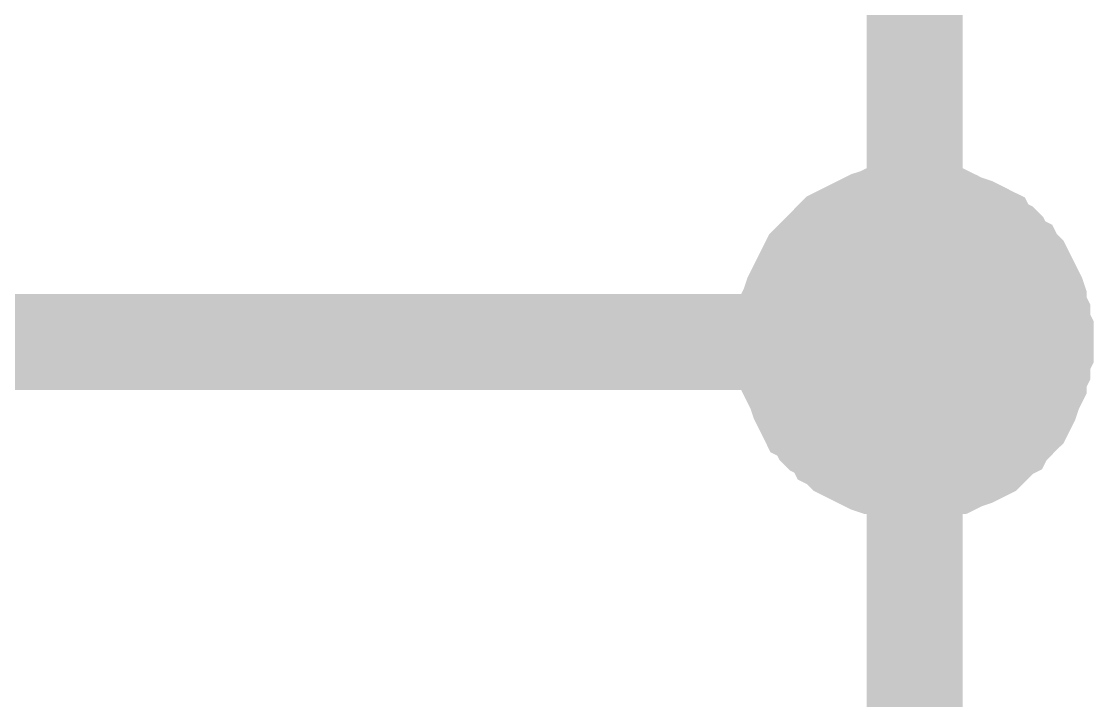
# Model space of a CAD drawing. Header units: millimetres. Extents: x 0 to 594, y 0 to 420.
# Drawn here: x 322.598 to 325.941, y 122.415 to 124.53 of the extents above; entities that cross this region are included whole.
import ezdxf

# ---------------------------------------------------------------- set-up
doc = ezdxf.new("R2010")
doc.units = ezdxf.units.MM
doc.layers.add('Sheet', color=255, linetype='Continuous')

msp = doc.modelspace()

# ---------------------------------------------------------------- linework, layer by layer
at = {"layer": 'Sheet', "color": 0}
for points, const_width in [([(325.3835, 123.5319), (325.3835, 126.072)], 0.2997), ([(324.8755, 123.5319), (324.8755, 123.5637), (324.8755, 123.5848), (324.8861, 123.606), (324.8861, 123.6377), (324.8861, 123.6589), (324.8967, 123.6801), (324.9072, 123.7118), (324.9178, 123.733), (324.9284, 123.7542), (324.939, 123.7753), (324.9496, 123.7965), (324.9602, 123.8177), (324.9707, 123.8388), (324.9919, 123.86), (325.0025, 123.8706), (325.0237, 123.8917), (325.0448, 123.9129), (325.0554, 123.9235), (325.0766, 123.9447), (325.0977, 123.9552), (325.1189, 123.9658), (325.1401, 123.9764), (325.1612, 123.987), (325.1824, 123.9976), (325.2036, 124.0082), (325.2353, 124.0187), (325.2565, 124.0293), (325.2777, 124.0293), (325.3094, 124.0293), (325.3306, 124.0399), (325.3517, 124.0399), (325.3835, 124.0399)], 0.0991), ([(324.8755, 123.5319), (324.8755, 123.5637), (324.8755, 123.5848), (324.8861, 123.606), (324.8861, 123.6377), (324.8861, 123.6589), (324.8967, 123.6801), (324.9072, 123.7118), (324.9178, 123.733), (324.9284, 123.7542), (324.939, 123.7753), (324.9496, 123.7965), (324.9602, 123.8177), (324.9707, 123.8388), (324.9919, 123.86), (325.0025, 123.8706), (325.0237, 123.8917), (325.0448, 123.9129), (325.0554, 123.9235), (325.0766, 123.9447), (325.0977, 123.9552), (325.1189, 123.9658), (325.1401, 123.9764), (325.1612, 123.987), (325.1824, 123.9976), (325.2036, 124.0082), (325.2353, 124.0187), (325.2565, 124.0293), (325.2777, 124.0293), (325.3094, 124.0293), (325.3306, 124.0399), (325.3517, 124.0399), (325.3835, 124.0399)], 0.0991), ([(324.8755, 123.5319), (324.8755, 123.5637), (324.8755, 123.5848), (324.8861, 123.606), (324.8861, 123.6377), (324.8861, 123.6589), (324.8967, 123.6801), (324.9072, 123.7118), (324.9178, 123.733), (324.9284, 123.7542), (324.939, 123.7753), (324.9496, 123.7965), (324.9602, 123.8177), (324.9707, 123.8388), (324.9919, 123.86), (325.0025, 123.8706), (325.0237, 123.8917), (325.0448, 123.9129), (325.0554, 123.9235), (325.0766, 123.9447), (325.0977, 123.9552), (325.1189, 123.9658), (325.1401, 123.9764), (325.1612, 123.987), (325.1824, 123.9976), (325.2036, 124.0082), (325.2353, 124.0187), (325.2565, 124.0293), (325.2777, 124.0293), (325.3094, 124.0293), (325.3306, 124.0399), (325.3517, 124.0399), (325.3835, 124.0399)], 0.0991), ([(324.8755, 123.5319), (324.8755, 123.5637), (324.8755, 123.5848), (324.8861, 123.606), (324.8861, 123.6377), (324.8861, 123.6589), (324.8967, 123.6801), (324.9072, 123.7118), (324.9178, 123.733), (324.9284, 123.7542), (324.939, 123.7753), (324.9496, 123.7965), (324.9602, 123.8177), (324.9707, 123.8388), (324.9919, 123.86), (325.0025, 123.8706), (325.0237, 123.8917), (325.0448, 123.9129), (325.0554, 123.9235), (325.0766, 123.9447), (325.0977, 123.9552), (325.1189, 123.9658), (325.1401, 123.9764), (325.1612, 123.987), (325.1824, 123.9976), (325.2036, 124.0082), (325.2353, 124.0187), (325.2565, 124.0293), (325.2777, 124.0293), (325.3094, 124.0293), (325.3306, 124.0399), (325.3517, 124.0399), (325.3835, 124.0399)], 0.0991), ([(324.8755, 123.5319), (324.8755, 123.5637), (324.8755, 123.5848), (324.8861, 123.606), (324.8861, 123.6377), (324.8861, 123.6589), (324.8967, 123.6801), (324.9072, 123.7118), (324.9178, 123.733), (324.9284, 123.7542), (324.939, 123.7753), (324.9496, 123.7965), (324.9602, 123.8177), (324.9707, 123.8388), (324.9919, 123.86), (325.0025, 123.8706), (325.0237, 123.8917), (325.0448, 123.9129), (325.0554, 123.9235), (325.0766, 123.9447), (325.0977, 123.9552), (325.1189, 123.9658), (325.1401, 123.9764), (325.1612, 123.987), (325.1824, 123.9976), (325.2036, 124.0082), (325.2353, 124.0187), (325.2565, 124.0293), (325.2777, 124.0293), (325.3094, 124.0293), (325.3306, 124.0399), (325.3517, 124.0399), (325.3835, 124.0399)], 0.0991), ([(324.8755, 123.5319), (324.8755, 123.5637), (324.8755, 123.5848), (324.8861, 123.606), (324.8861, 123.6377), (324.8861, 123.6589), (324.8967, 123.6801), (324.9072, 123.7118), (324.9178, 123.733), (324.9284, 123.7542), (324.939, 123.7753), (324.9496, 123.7965), (324.9602, 123.8177), (324.9707, 123.8388), (324.9919, 123.86), (325.0025, 123.8706), (325.0237, 123.8917), (325.0448, 123.9129), (325.0554, 123.9235), (325.0766, 123.9447), (325.0977, 123.9552), (325.1189, 123.9658), (325.1401, 123.9764), (325.1612, 123.987), (325.1824, 123.9976), (325.2036, 124.0082), (325.2353, 124.0187), (325.2565, 124.0293), (325.2777, 124.0293), (325.3094, 124.0293), (325.3306, 124.0399), (325.3517, 124.0399), (325.3835, 124.0399)], 0.0991), ([(324.8755, 123.5319), (324.8755, 123.5637), (324.8755, 123.5848), (324.8861, 123.606), (324.8861, 123.6377), (324.8861, 123.6589), (324.8967, 123.6801), (324.9072, 123.7118), (324.9178, 123.733), (324.9284, 123.7542), (324.939, 123.7753), (324.9496, 123.7965), (324.9602, 123.8177), (324.9707, 123.8388), (324.9919, 123.86), (325.0025, 123.8706), (325.0237, 123.8917), (325.0448, 123.9129), (325.0554, 123.9235), (325.0766, 123.9447), (325.0977, 123.9552), (325.1189, 123.9658), (325.1401, 123.9764), (325.1612, 123.987), (325.1824, 123.9976), (325.2036, 124.0082), (325.2353, 124.0187), (325.2565, 124.0293), (325.2777, 124.0293), (325.3094, 124.0293), (325.3306, 124.0399), (325.3517, 124.0399), (325.3835, 124.0399)], 0.0991), ([(324.8755, 123.5319), (324.8755, 123.5637), (324.8755, 123.5848), (324.8861, 123.606), (324.8861, 123.6377), (324.8861, 123.6589), (324.8967, 123.6801), (324.9072, 123.7118), (324.9178, 123.733), (324.9284, 123.7542), (324.939, 123.7753), (324.9496, 123.7965), (324.9602, 123.8177), (324.9707, 123.8388), (324.9919, 123.86), (325.0025, 123.8706), (325.0237, 123.8917), (325.0448, 123.9129), (325.0554, 123.9235), (325.0766, 123.9447), (325.0977, 123.9552), (325.1189, 123.9658), (325.1401, 123.9764), (325.1612, 123.987), (325.1824, 123.9976), (325.2036, 124.0082), (325.2353, 124.0187), (325.2565, 124.0293), (325.2777, 124.0293), (325.3094, 124.0293), (325.3306, 124.0399), (325.3517, 124.0399), (325.3835, 124.0399)], 0.0991), ([(325.3835, 124.0399), (325.3835, 124.0399)], 0.0991), ([(325.3835, 124.0399), (325.4046, 124.0399), (325.4364, 124.0399), (325.4576, 124.0293), (325.4893, 124.0293), (325.5105, 124.0293), (325.5316, 124.0187), (325.5528, 124.0082), (325.574, 123.9976), (325.6057, 123.987), (325.6269, 123.9764), (325.6481, 123.9658), (325.6692, 123.9552), (325.6904, 123.9447), (325.701, 123.9235), (325.7221, 123.9129), (325.7433, 123.8917), (325.7539, 123.8706), (325.7751, 123.86), (325.7856, 123.8388), (325.8068, 123.8177), (325.8174, 123.7965), (325.828, 123.7753), (325.8385, 123.7542), (325.8491, 123.733), (325.8597, 123.7118), (325.8703, 123.6801), (325.8703, 123.6589), (325.8809, 123.6377), (325.8809, 123.606), (325.8915, 123.5848), (325.8915, 123.5637), (325.8915, 123.5319)], 0.0991), ([(325.3835, 124.0399), (325.3835, 124.0399)], 0.0991), ([(325.3835, 124.0399), (325.4046, 124.0399), (325.4364, 124.0399), (325.4576, 124.0293), (325.4893, 124.0293), (325.5105, 124.0293), (325.5316, 124.0187), (325.5528, 124.0082), (325.574, 123.9976), (325.6057, 123.987), (325.6269, 123.9764), (325.6481, 123.9658), (325.6692, 123.9552), (325.6904, 123.9447), (325.701, 123.9235), (325.7221, 123.9129), (325.7433, 123.8917), (325.7539, 123.8706), (325.7751, 123.86), (325.7856, 123.8388), (325.8068, 123.8177), (325.8174, 123.7965), (325.828, 123.7753), (325.8385, 123.7542), (325.8491, 123.733), (325.8597, 123.7118), (325.8703, 123.6801), (325.8703, 123.6589), (325.8809, 123.6377), (325.8809, 123.606), (325.8915, 123.5848), (325.8915, 123.5637), (325.8915, 123.5319)], 0.0991), ([(325.3835, 124.0399), (325.3835, 124.0399)], 0.0991), ([(325.3835, 124.0399), (325.4046, 124.0399), (325.4364, 124.0399), (325.4576, 124.0293), (325.4893, 124.0293), (325.5105, 124.0293), (325.5316, 124.0187), (325.5528, 124.0082), (325.574, 123.9976), (325.6057, 123.987), (325.6269, 123.9764), (325.6481, 123.9658), (325.6692, 123.9552), (325.6904, 123.9447), (325.701, 123.9235), (325.7221, 123.9129), (325.7433, 123.8917), (325.7539, 123.8706), (325.7751, 123.86), (325.7856, 123.8388), (325.8068, 123.8177), (325.8174, 123.7965), (325.828, 123.7753), (325.8385, 123.7542), (325.8491, 123.733), (325.8597, 123.7118), (325.8703, 123.6801), (325.8703, 123.6589), (325.8809, 123.6377), (325.8809, 123.606), (325.8915, 123.5848), (325.8915, 123.5637), (325.8915, 123.5319)], 0.0991), ([(325.3835, 124.0399), (325.3835, 124.0399)], 0.0991), ([(325.3835, 124.0399), (325.4046, 124.0399), (325.4364, 124.0399), (325.4576, 124.0293), (325.4893, 124.0293), (325.5105, 124.0293), (325.5316, 124.0187), (325.5528, 124.0082), (325.574, 123.9976), (325.6057, 123.987), (325.6269, 123.9764), (325.6481, 123.9658), (325.6692, 123.9552), (325.6904, 123.9447), (325.701, 123.9235), (325.7221, 123.9129), (325.7433, 123.8917), (325.7539, 123.8706), (325.7751, 123.86), (325.7856, 123.8388), (325.8068, 123.8177), (325.8174, 123.7965), (325.828, 123.7753), (325.8385, 123.7542), (325.8491, 123.733), (325.8597, 123.7118), (325.8703, 123.6801), (325.8703, 123.6589), (325.8809, 123.6377), (325.8809, 123.606), (325.8915, 123.5848), (325.8915, 123.5637), (325.8915, 123.5319)], 0.0991), ([(325.3835, 124.0399), (325.3835, 124.0399)], 0.0991), ([(325.3835, 124.0399), (325.4046, 124.0399), (325.4364, 124.0399), (325.4576, 124.0293), (325.4893, 124.0293), (325.5105, 124.0293), (325.5316, 124.0187), (325.5528, 124.0082), (325.574, 123.9976), (325.6057, 123.987), (325.6269, 123.9764), (325.6481, 123.9658), (325.6692, 123.9552), (325.6904, 123.9447), (325.701, 123.9235), (325.7221, 123.9129), (325.7433, 123.8917), (325.7539, 123.8706), (325.7751, 123.86), (325.7856, 123.8388), (325.8068, 123.8177), (325.8174, 123.7965), (325.828, 123.7753), (325.8385, 123.7542), (325.8491, 123.733), (325.8597, 123.7118), (325.8703, 123.6801), (325.8703, 123.6589), (325.8809, 123.6377), (325.8809, 123.606), (325.8915, 123.5848), (325.8915, 123.5637), (325.8915, 123.5319)], 0.0991), ([(325.3835, 124.0399), (325.3835, 124.0399)], 0.0991), ([(325.3835, 124.0399), (325.4046, 124.0399), (325.4364, 124.0399), (325.4576, 124.0293), (325.4893, 124.0293), (325.5105, 124.0293), (325.5316, 124.0187), (325.5528, 124.0082), (325.574, 123.9976), (325.6057, 123.987), (325.6269, 123.9764), (325.6481, 123.9658), (325.6692, 123.9552), (325.6904, 123.9447), (325.701, 123.9235), (325.7221, 123.9129), (325.7433, 123.8917), (325.7539, 123.8706), (325.7751, 123.86), (325.7856, 123.8388), (325.8068, 123.8177), (325.8174, 123.7965), (325.828, 123.7753), (325.8385, 123.7542), (325.8491, 123.733), (325.8597, 123.7118), (325.8703, 123.6801), (325.8703, 123.6589), (325.8809, 123.6377), (325.8809, 123.606), (325.8915, 123.5848), (325.8915, 123.5637), (325.8915, 123.5319)], 0.0991), ([(325.3835, 124.0399), (325.3835, 124.0399)], 0.0991), ([(325.3835, 124.0399), (325.4046, 124.0399), (325.4364, 124.0399), (325.4576, 124.0293), (325.4893, 124.0293), (325.5105, 124.0293), (325.5316, 124.0187), (325.5528, 124.0082), (325.574, 123.9976), (325.6057, 123.987), (325.6269, 123.9764), (325.6481, 123.9658), (325.6692, 123.9552), (325.6904, 123.9447), (325.701, 123.9235), (325.7221, 123.9129), (325.7433, 123.8917), (325.7539, 123.8706), (325.7751, 123.86), (325.7856, 123.8388), (325.8068, 123.8177), (325.8174, 123.7965), (325.828, 123.7753), (325.8385, 123.7542), (325.8491, 123.733), (325.8597, 123.7118), (325.8703, 123.6801), (325.8703, 123.6589), (325.8809, 123.6377), (325.8809, 123.606), (325.8915, 123.5848), (325.8915, 123.5637), (325.8915, 123.5319)], 0.0991), ([(325.3835, 124.0399), (325.3835, 124.0399)], 0.0991), ([(325.3835, 124.0399), (325.4046, 124.0399), (325.4364, 124.0399), (325.4576, 124.0293), (325.4893, 124.0293), (325.5105, 124.0293), (325.5316, 124.0187), (325.5528, 124.0082), (325.574, 123.9976), (325.6057, 123.987), (325.6269, 123.9764), (325.6481, 123.9658), (325.6692, 123.9552), (325.6904, 123.9447), (325.701, 123.9235), (325.7221, 123.9129), (325.7433, 123.8917), (325.7539, 123.8706), (325.7751, 123.86), (325.7856, 123.8388), (325.8068, 123.8177), (325.8174, 123.7965), (325.828, 123.7753), (325.8385, 123.7542), (325.8491, 123.733), (325.8597, 123.7118), (325.8703, 123.6801), (325.8703, 123.6589), (325.8809, 123.6377), (325.8809, 123.606), (325.8915, 123.5848), (325.8915, 123.5637), (325.8915, 123.5319)], 0.0991), ([(322.3779, 120.9918), (325.3835, 120.9918), (325.3835, 123.5319), (322.3779, 123.5319)], 0.2997), ([(325.3835, 123.0239), (325.3517, 123.0239), (325.3306, 123.0239), (325.3094, 123.0345), (325.2777, 123.0345), (325.2565, 123.0451), (325.2353, 123.0451), (325.2036, 123.0556), (325.1824, 123.0662), (325.1612, 123.0768), (325.1401, 123.0874), (325.1189, 123.098), (325.0977, 123.1086), (325.0766, 123.1297), (325.0554, 123.1403), (325.0448, 123.1615), (325.0237, 123.1721), (325.0025, 123.1932), (324.9919, 123.2144), (324.9707, 123.225), (324.9602, 123.2461), (324.9496, 123.2673), (324.939, 123.2885), (324.9284, 123.3096), (324.9178, 123.3414), (324.9072, 123.3626), (324.8967, 123.3837), (324.8861, 123.4049), (324.8861, 123.4261), (324.8861, 123.4578), (324.8755, 123.479), (324.8755, 123.5107), (324.8755, 123.5319)], 0.0991), ([(324.8755, 123.5319), (324.8755, 123.5319)], 0.0991), ([(325.3835, 123.0239), (325.3517, 123.0239), (325.3306, 123.0239), (325.3094, 123.0345), (325.2777, 123.0345), (325.2565, 123.0451), (325.2353, 123.0451), (325.2036, 123.0556), (325.1824, 123.0662), (325.1612, 123.0768), (325.1401, 123.0874), (325.1189, 123.098), (325.0977, 123.1086), (325.0766, 123.1297), (325.0554, 123.1403), (325.0448, 123.1615), (325.0237, 123.1721), (325.0025, 123.1932), (324.9919, 123.2144), (324.9707, 123.225), (324.9602, 123.2461), (324.9496, 123.2673), (324.939, 123.2885), (324.9284, 123.3096), (324.9178, 123.3414), (324.9072, 123.3626), (324.8967, 123.3837), (324.8861, 123.4049), (324.8861, 123.4261), (324.8861, 123.4578), (324.8755, 123.479), (324.8755, 123.5107), (324.8755, 123.5319)], 0.0991), ([(324.8755, 123.5319), (324.8755, 123.5319)], 0.0991), ([(325.3835, 123.0239), (325.3517, 123.0239), (325.3306, 123.0239), (325.3094, 123.0345), (325.2777, 123.0345), (325.2565, 123.0451), (325.2353, 123.0451), (325.2036, 123.0556), (325.1824, 123.0662), (325.1612, 123.0768), (325.1401, 123.0874), (325.1189, 123.098), (325.0977, 123.1086), (325.0766, 123.1297), (325.0554, 123.1403), (325.0448, 123.1615), (325.0237, 123.1721), (325.0025, 123.1932), (324.9919, 123.2144), (324.9707, 123.225), (324.9602, 123.2461), (324.9496, 123.2673), (324.939, 123.2885), (324.9284, 123.3096), (324.9178, 123.3414), (324.9072, 123.3626), (324.8967, 123.3837), (324.8861, 123.4049), (324.8861, 123.4261), (324.8861, 123.4578), (324.8755, 123.479), (324.8755, 123.5107), (324.8755, 123.5319)], 0.0991), ([(324.8755, 123.5319), (324.8755, 123.5319)], 0.0991), ([(325.3835, 123.0239), (325.3517, 123.0239), (325.3306, 123.0239), (325.3094, 123.0345), (325.2777, 123.0345), (325.2565, 123.0451), (325.2353, 123.0451), (325.2036, 123.0556), (325.1824, 123.0662), (325.1612, 123.0768), (325.1401, 123.0874), (325.1189, 123.098), (325.0977, 123.1086), (325.0766, 123.1297), (325.0554, 123.1403), (325.0448, 123.1615), (325.0237, 123.1721), (325.0025, 123.1932), (324.9919, 123.2144), (324.9707, 123.225), (324.9602, 123.2461), (324.9496, 123.2673), (324.939, 123.2885), (324.9284, 123.3096), (324.9178, 123.3414), (324.9072, 123.3626), (324.8967, 123.3837), (324.8861, 123.4049), (324.8861, 123.4261), (324.8861, 123.4578), (324.8755, 123.479), (324.8755, 123.5107), (324.8755, 123.5319)], 0.0991), ([(324.8755, 123.5319), (324.8755, 123.5319)], 0.0991), ([(325.3835, 123.0239), (325.3517, 123.0239), (325.3306, 123.0239), (325.3094, 123.0345), (325.2777, 123.0345), (325.2565, 123.0451), (325.2353, 123.0451), (325.2036, 123.0556), (325.1824, 123.0662), (325.1612, 123.0768), (325.1401, 123.0874), (325.1189, 123.098), (325.0977, 123.1086), (325.0766, 123.1297), (325.0554, 123.1403), (325.0448, 123.1615), (325.0237, 123.1721), (325.0025, 123.1932), (324.9919, 123.2144), (324.9707, 123.225), (324.9602, 123.2461), (324.9496, 123.2673), (324.939, 123.2885), (324.9284, 123.3096), (324.9178, 123.3414), (324.9072, 123.3626), (324.8967, 123.3837), (324.8861, 123.4049), (324.8861, 123.4261), (324.8861, 123.4578), (324.8755, 123.479), (324.8755, 123.5107), (324.8755, 123.5319)], 0.0991), ([(324.8755, 123.5319), (324.8755, 123.5319)], 0.0991), ([(325.3835, 123.0239), (325.3517, 123.0239), (325.3306, 123.0239), (325.3094, 123.0345), (325.2777, 123.0345), (325.2565, 123.0451), (325.2353, 123.0451), (325.2036, 123.0556), (325.1824, 123.0662), (325.1612, 123.0768), (325.1401, 123.0874), (325.1189, 123.098), (325.0977, 123.1086), (325.0766, 123.1297), (325.0554, 123.1403), (325.0448, 123.1615), (325.0237, 123.1721), (325.0025, 123.1932), (324.9919, 123.2144), (324.9707, 123.225), (324.9602, 123.2461), (324.9496, 123.2673), (324.939, 123.2885), (324.9284, 123.3096), (324.9178, 123.3414), (324.9072, 123.3626), (324.8967, 123.3837), (324.8861, 123.4049), (324.8861, 123.4261), (324.8861, 123.4578), (324.8755, 123.479), (324.8755, 123.5107), (324.8755, 123.5319)], 0.0991), ([(324.8755, 123.5319), (324.8755, 123.5319)], 0.0991), ([(325.3835, 123.0239), (325.3517, 123.0239), (325.3306, 123.0239), (325.3094, 123.0345), (325.2777, 123.0345), (325.2565, 123.0451), (325.2353, 123.0451), (325.2036, 123.0556), (325.1824, 123.0662), (325.1612, 123.0768), (325.1401, 123.0874), (325.1189, 123.098), (325.0977, 123.1086), (325.0766, 123.1297), (325.0554, 123.1403), (325.0448, 123.1615), (325.0237, 123.1721), (325.0025, 123.1932), (324.9919, 123.2144), (324.9707, 123.225), (324.9602, 123.2461), (324.9496, 123.2673), (324.939, 123.2885), (324.9284, 123.3096), (324.9178, 123.3414), (324.9072, 123.3626), (324.8967, 123.3837), (324.8861, 123.4049), (324.8861, 123.4261), (324.8861, 123.4578), (324.8755, 123.479), (324.8755, 123.5107), (324.8755, 123.5319)], 0.0991), ([(324.8755, 123.5319), (324.8755, 123.5319)], 0.0991), ([(325.3835, 123.0239), (325.3517, 123.0239), (325.3306, 123.0239), (325.3094, 123.0345), (325.2777, 123.0345), (325.2565, 123.0451), (325.2353, 123.0451), (325.2036, 123.0556), (325.1824, 123.0662), (325.1612, 123.0768), (325.1401, 123.0874), (325.1189, 123.098), (325.0977, 123.1086), (325.0766, 123.1297), (325.0554, 123.1403), (325.0448, 123.1615), (325.0237, 123.1721), (325.0025, 123.1932), (324.9919, 123.2144), (324.9707, 123.225), (324.9602, 123.2461), (324.9496, 123.2673), (324.939, 123.2885), (324.9284, 123.3096), (324.9178, 123.3414), (324.9072, 123.3626), (324.8967, 123.3837), (324.8861, 123.4049), (324.8861, 123.4261), (324.8861, 123.4578), (324.8755, 123.479), (324.8755, 123.5107), (324.8755, 123.5319)], 0.0991), ([(324.8755, 123.5319), (324.8755, 123.5319)], 0.0991), ([(325.8915, 123.5319), (325.8915, 123.5107), (325.8915, 123.479), (325.8809, 123.4578), (325.8809, 123.4261), (325.8703, 123.4049), (325.8703, 123.3837), (325.8597, 123.3626), (325.8491, 123.3414), (325.8385, 123.3096), (325.828, 123.2885), (325.8174, 123.2673), (325.8068, 123.2461), (325.7856, 123.225), (325.7751, 123.2144), (325.7539, 123.1932), (325.7433, 123.1721), (325.7221, 123.1615), (325.701, 123.1403), (325.6904, 123.1297), (325.6692, 123.1086), (325.6481, 123.098), (325.6269, 123.0874), (325.6057, 123.0768), (325.574, 123.0662), (325.5528, 123.0556), (325.5316, 123.0451), (325.5105, 123.0451), (325.4893, 123.0345), (325.4576, 123.0345), (325.4364, 123.0239), (325.4046, 123.0239), (325.3835, 123.0239)], 0.0991), ([(325.8915, 123.5319), (325.8915, 123.5107), (325.8915, 123.479), (325.8809, 123.4578), (325.8809, 123.4261), (325.8703, 123.4049), (325.8703, 123.3837), (325.8597, 123.3626), (325.8491, 123.3414), (325.8385, 123.3096), (325.828, 123.2885), (325.8174, 123.2673), (325.8068, 123.2461), (325.7856, 123.225), (325.7751, 123.2144), (325.7539, 123.1932), (325.7433, 123.1721), (325.7221, 123.1615), (325.701, 123.1403), (325.6904, 123.1297), (325.6692, 123.1086), (325.6481, 123.098), (325.6269, 123.0874), (325.6057, 123.0768), (325.574, 123.0662), (325.5528, 123.0556), (325.5316, 123.0451), (325.5105, 123.0451), (325.4893, 123.0345), (325.4576, 123.0345), (325.4364, 123.0239), (325.4046, 123.0239), (325.3835, 123.0239)], 0.0991), ([(325.8915, 123.5319), (325.8915, 123.5107), (325.8915, 123.479), (325.8809, 123.4578), (325.8809, 123.4261), (325.8703, 123.4049), (325.8703, 123.3837), (325.8597, 123.3626), (325.8491, 123.3414), (325.8385, 123.3096), (325.828, 123.2885), (325.8174, 123.2673), (325.8068, 123.2461), (325.7856, 123.225), (325.7751, 123.2144), (325.7539, 123.1932), (325.7433, 123.1721), (325.7221, 123.1615), (325.701, 123.1403), (325.6904, 123.1297), (325.6692, 123.1086), (325.6481, 123.098), (325.6269, 123.0874), (325.6057, 123.0768), (325.574, 123.0662), (325.5528, 123.0556), (325.5316, 123.0451), (325.5105, 123.0451), (325.4893, 123.0345), (325.4576, 123.0345), (325.4364, 123.0239), (325.4046, 123.0239), (325.3835, 123.0239)], 0.0991), ([(325.8915, 123.5319), (325.8915, 123.5107), (325.8915, 123.479), (325.8809, 123.4578), (325.8809, 123.4261), (325.8703, 123.4049), (325.8703, 123.3837), (325.8597, 123.3626), (325.8491, 123.3414), (325.8385, 123.3096), (325.828, 123.2885), (325.8174, 123.2673), (325.8068, 123.2461), (325.7856, 123.225), (325.7751, 123.2144), (325.7539, 123.1932), (325.7433, 123.1721), (325.7221, 123.1615), (325.701, 123.1403), (325.6904, 123.1297), (325.6692, 123.1086), (325.6481, 123.098), (325.6269, 123.0874), (325.6057, 123.0768), (325.574, 123.0662), (325.5528, 123.0556), (325.5316, 123.0451), (325.5105, 123.0451), (325.4893, 123.0345), (325.4576, 123.0345), (325.4364, 123.0239), (325.4046, 123.0239), (325.3835, 123.0239)], 0.0991), ([(325.8915, 123.5319), (325.8915, 123.5107), (325.8915, 123.479), (325.8809, 123.4578), (325.8809, 123.4261), (325.8703, 123.4049), (325.8703, 123.3837), (325.8597, 123.3626), (325.8491, 123.3414), (325.8385, 123.3096), (325.828, 123.2885), (325.8174, 123.2673), (325.8068, 123.2461), (325.7856, 123.225), (325.7751, 123.2144), (325.7539, 123.1932), (325.7433, 123.1721), (325.7221, 123.1615), (325.701, 123.1403), (325.6904, 123.1297), (325.6692, 123.1086), (325.6481, 123.098), (325.6269, 123.0874), (325.6057, 123.0768), (325.574, 123.0662), (325.5528, 123.0556), (325.5316, 123.0451), (325.5105, 123.0451), (325.4893, 123.0345), (325.4576, 123.0345), (325.4364, 123.0239), (325.4046, 123.0239), (325.3835, 123.0239)], 0.0991), ([(325.8915, 123.5319), (325.8915, 123.5107), (325.8915, 123.479), (325.8809, 123.4578), (325.8809, 123.4261), (325.8703, 123.4049), (325.8703, 123.3837), (325.8597, 123.3626), (325.8491, 123.3414), (325.8385, 123.3096), (325.828, 123.2885), (325.8174, 123.2673), (325.8068, 123.2461), (325.7856, 123.225), (325.7751, 123.2144), (325.7539, 123.1932), (325.7433, 123.1721), (325.7221, 123.1615), (325.701, 123.1403), (325.6904, 123.1297), (325.6692, 123.1086), (325.6481, 123.098), (325.6269, 123.0874), (325.6057, 123.0768), (325.574, 123.0662), (325.5528, 123.0556), (325.5316, 123.0451), (325.5105, 123.0451), (325.4893, 123.0345), (325.4576, 123.0345), (325.4364, 123.0239), (325.4046, 123.0239), (325.3835, 123.0239)], 0.0991), ([(325.8915, 123.5319), (325.8915, 123.5107), (325.8915, 123.479), (325.8809, 123.4578), (325.8809, 123.4261), (325.8703, 123.4049), (325.8703, 123.3837), (325.8597, 123.3626), (325.8491, 123.3414), (325.8385, 123.3096), (325.828, 123.2885), (325.8174, 123.2673), (325.8068, 123.2461), (325.7856, 123.225), (325.7751, 123.2144), (325.7539, 123.1932), (325.7433, 123.1721), (325.7221, 123.1615), (325.701, 123.1403), (325.6904, 123.1297), (325.6692, 123.1086), (325.6481, 123.098), (325.6269, 123.0874), (325.6057, 123.0768), (325.574, 123.0662), (325.5528, 123.0556), (325.5316, 123.0451), (325.5105, 123.0451), (325.4893, 123.0345), (325.4576, 123.0345), (325.4364, 123.0239), (325.4046, 123.0239), (325.3835, 123.0239)], 0.0991), ([(325.8915, 123.5319), (325.8915, 123.5107), (325.8915, 123.479), (325.8809, 123.4578), (325.8809, 123.4261), (325.8703, 123.4049), (325.8703, 123.3837), (325.8597, 123.3626), (325.8491, 123.3414), (325.8385, 123.3096), (325.828, 123.2885), (325.8174, 123.2673), (325.8068, 123.2461), (325.7856, 123.225), (325.7751, 123.2144), (325.7539, 123.1932), (325.7433, 123.1721), (325.7221, 123.1615), (325.701, 123.1403), (325.6904, 123.1297), (325.6692, 123.1086), (325.6481, 123.098), (325.6269, 123.0874), (325.6057, 123.0768), (325.574, 123.0662), (325.5528, 123.0556), (325.5316, 123.0451), (325.5105, 123.0451), (325.4893, 123.0345), (325.4576, 123.0345), (325.4364, 123.0239), (325.4046, 123.0239), (325.3835, 123.0239)], 0.0991), ([(325.8915, 123.5319), (325.8915, 123.5319), (325.8915, 123.5319), (325.8915, 123.5319), (325.8915, 123.5319), (325.8915, 123.5319), (325.8915, 123.5319), (325.8915, 123.5319), (325.8915, 123.5319), (325.8915, 123.5319), (325.8915, 123.5319), (325.8915, 123.5319), (325.8915, 123.5319), (325.8915, 123.5319), (325.8915, 123.5319), (325.8915, 123.5319), (325.8915, 123.5319), (325.8915, 123.5319), (325.8915, 123.5319), (325.8915, 123.5319), (325.8915, 123.5319), (325.8915, 123.5319), (325.8915, 123.5319), (325.8915, 123.5319), (325.8915, 123.5319), (325.8915, 123.5319), (325.8915, 123.5319), (325.8915, 123.5319), (325.8915, 123.5319), (325.8915, 123.5319), (325.8915, 123.5319), (325.8915, 123.5319), (325.8915, 123.5319)], 0.0991), ([(325.8915, 123.5319), (325.8915, 123.5319)], 0.0991), ([(325.8915, 123.5319), (325.8915, 123.5319), (325.8915, 123.5319), (325.8915, 123.5319), (325.8915, 123.5319), (325.8915, 123.5319), (325.8915, 123.5319), (325.8915, 123.5319), (325.8915, 123.5319), (325.8915, 123.5319), (325.8915, 123.5319), (325.8915, 123.5319), (325.8915, 123.5319), (325.8915, 123.5319), (325.8915, 123.5319), (325.8915, 123.5319), (325.8915, 123.5319), (325.8915, 123.5319), (325.8915, 123.5319), (325.8915, 123.5319), (325.8915, 123.5319), (325.8915, 123.5319), (325.8915, 123.5319), (325.8915, 123.5319), (325.8915, 123.5319), (325.8915, 123.5319), (325.8915, 123.5319), (325.8915, 123.5319), (325.8915, 123.5319), (325.8915, 123.5319), (325.8915, 123.5319), (325.8915, 123.5319), (325.8915, 123.5319)], 0.0991), ([(325.8915, 123.5319), (325.8915, 123.5319)], 0.0991), ([(325.8915, 123.5319), (325.8915, 123.5319), (325.8915, 123.5319), (325.8915, 123.5319), (325.8915, 123.5319), (325.8915, 123.5319), (325.8915, 123.5319), (325.8915, 123.5319), (325.8915, 123.5319), (325.8915, 123.5319), (325.8915, 123.5319), (325.8915, 123.5319), (325.8915, 123.5319), (325.8915, 123.5319), (325.8915, 123.5319), (325.8915, 123.5319), (325.8915, 123.5319), (325.8915, 123.5319), (325.8915, 123.5319), (325.8915, 123.5319), (325.8915, 123.5319), (325.8915, 123.5319), (325.8915, 123.5319), (325.8915, 123.5319), (325.8915, 123.5319), (325.8915, 123.5319), (325.8915, 123.5319), (325.8915, 123.5319), (325.8915, 123.5319), (325.8915, 123.5319), (325.8915, 123.5319), (325.8915, 123.5319), (325.8915, 123.5319)], 0.0991), ([(325.8915, 123.5319), (325.8915, 123.5319)], 0.0991), ([(325.8915, 123.5319), (325.8915, 123.5319), (325.8915, 123.5319), (325.8915, 123.5319), (325.8915, 123.5319), (325.8915, 123.5319), (325.8915, 123.5319), (325.8915, 123.5319), (325.8915, 123.5319), (325.8915, 123.5319), (325.8915, 123.5319), (325.8915, 123.5319), (325.8915, 123.5319), (325.8915, 123.5319), (325.8915, 123.5319), (325.8915, 123.5319), (325.8915, 123.5319), (325.8915, 123.5319), (325.8915, 123.5319), (325.8915, 123.5319), (325.8915, 123.5319), (325.8915, 123.5319), (325.8915, 123.5319), (325.8915, 123.5319), (325.8915, 123.5319), (325.8915, 123.5319), (325.8915, 123.5319), (325.8915, 123.5319), (325.8915, 123.5319), (325.8915, 123.5319), (325.8915, 123.5319), (325.8915, 123.5319), (325.8915, 123.5319)], 0.0991), ([(325.8915, 123.5319), (325.8915, 123.5319)], 0.0991), ([(325.8915, 123.5319), (325.8915, 123.5319), (325.8915, 123.5319), (325.8915, 123.5319), (325.8915, 123.5319), (325.8915, 123.5319), (325.8915, 123.5319), (325.8915, 123.5319), (325.8915, 123.5319), (325.8915, 123.5319), (325.8915, 123.5319), (325.8915, 123.5319), (325.8915, 123.5319), (325.8915, 123.5319), (325.8915, 123.5319), (325.8915, 123.5319), (325.8915, 123.5319), (325.8915, 123.5319), (325.8915, 123.5319), (325.8915, 123.5319), (325.8915, 123.5319), (325.8915, 123.5319), (325.8915, 123.5319), (325.8915, 123.5319), (325.8915, 123.5319), (325.8915, 123.5319), (325.8915, 123.5319), (325.8915, 123.5319), (325.8915, 123.5319), (325.8915, 123.5319), (325.8915, 123.5319), (325.8915, 123.5319), (325.8915, 123.5319)], 0.0991), ([(325.8915, 123.5319), (325.8915, 123.5319)], 0.0991), ([(325.8915, 123.5319), (325.8915, 123.5319), (325.8915, 123.5319), (325.8915, 123.5319), (325.8915, 123.5319), (325.8915, 123.5319), (325.8915, 123.5319), (325.8915, 123.5319), (325.8915, 123.5319), (325.8915, 123.5319), (325.8915, 123.5319), (325.8915, 123.5319), (325.8915, 123.5319), (325.8915, 123.5319), (325.8915, 123.5319), (325.8915, 123.5319), (325.8915, 123.5319), (325.8915, 123.5319), (325.8915, 123.5319), (325.8915, 123.5319), (325.8915, 123.5319), (325.8915, 123.5319), (325.8915, 123.5319), (325.8915, 123.5319), (325.8915, 123.5319), (325.8915, 123.5319), (325.8915, 123.5319), (325.8915, 123.5319), (325.8915, 123.5319), (325.8915, 123.5319), (325.8915, 123.5319), (325.8915, 123.5319), (325.8915, 123.5319)], 0.0991), ([(325.8915, 123.5319), (325.8915, 123.5319)], 0.0991), ([(325.8915, 123.5319), (325.8915, 123.5319), (325.8915, 123.5319), (325.8915, 123.5319), (325.8915, 123.5319), (325.8915, 123.5319), (325.8915, 123.5319), (325.8915, 123.5319), (325.8915, 123.5319), (325.8915, 123.5319), (325.8915, 123.5319), (325.8915, 123.5319), (325.8915, 123.5319), (325.8915, 123.5319), (325.8915, 123.5319), (325.8915, 123.5319), (325.8915, 123.5319), (325.8915, 123.5319), (325.8915, 123.5319), (325.8915, 123.5319), (325.8915, 123.5319), (325.8915, 123.5319), (325.8915, 123.5319), (325.8915, 123.5319), (325.8915, 123.5319), (325.8915, 123.5319), (325.8915, 123.5319), (325.8915, 123.5319), (325.8915, 123.5319), (325.8915, 123.5319), (325.8915, 123.5319), (325.8915, 123.5319), (325.8915, 123.5319)], 0.0991), ([(325.8915, 123.5319), (325.8915, 123.5319)], 0.0991), ([(325.8915, 123.5319), (325.8915, 123.5319), (325.8915, 123.5319), (325.8915, 123.5319), (325.8915, 123.5319), (325.8915, 123.5319), (325.8915, 123.5319), (325.8915, 123.5319), (325.8915, 123.5319), (325.8915, 123.5319), (325.8915, 123.5319), (325.8915, 123.5319), (325.8915, 123.5319), (325.8915, 123.5319), (325.8915, 123.5319), (325.8915, 123.5319), (325.8915, 123.5319), (325.8915, 123.5319), (325.8915, 123.5319), (325.8915, 123.5319), (325.8915, 123.5319), (325.8915, 123.5319), (325.8915, 123.5319), (325.8915, 123.5319), (325.8915, 123.5319), (325.8915, 123.5319), (325.8915, 123.5319), (325.8915, 123.5319), (325.8915, 123.5319), (325.8915, 123.5319), (325.8915, 123.5319), (325.8915, 123.5319), (325.8915, 123.5319)], 0.0991), ([(325.8915, 123.5319), (325.8915, 123.5319)], 0.0991)]:
    msp.add_lwpolyline(points, dxfattribs=dict(at, const_width=const_width))
at = {"layer": 'Sheet', "color": 0, "const_width": 0.508}
msp.add_lwpolyline([(325.1256, 123.5401, 1), (325.6336, 123.5401, 1)], format="xyb", close=True, dxfattribs=at)

doc.saveas('drawing.dxf')
